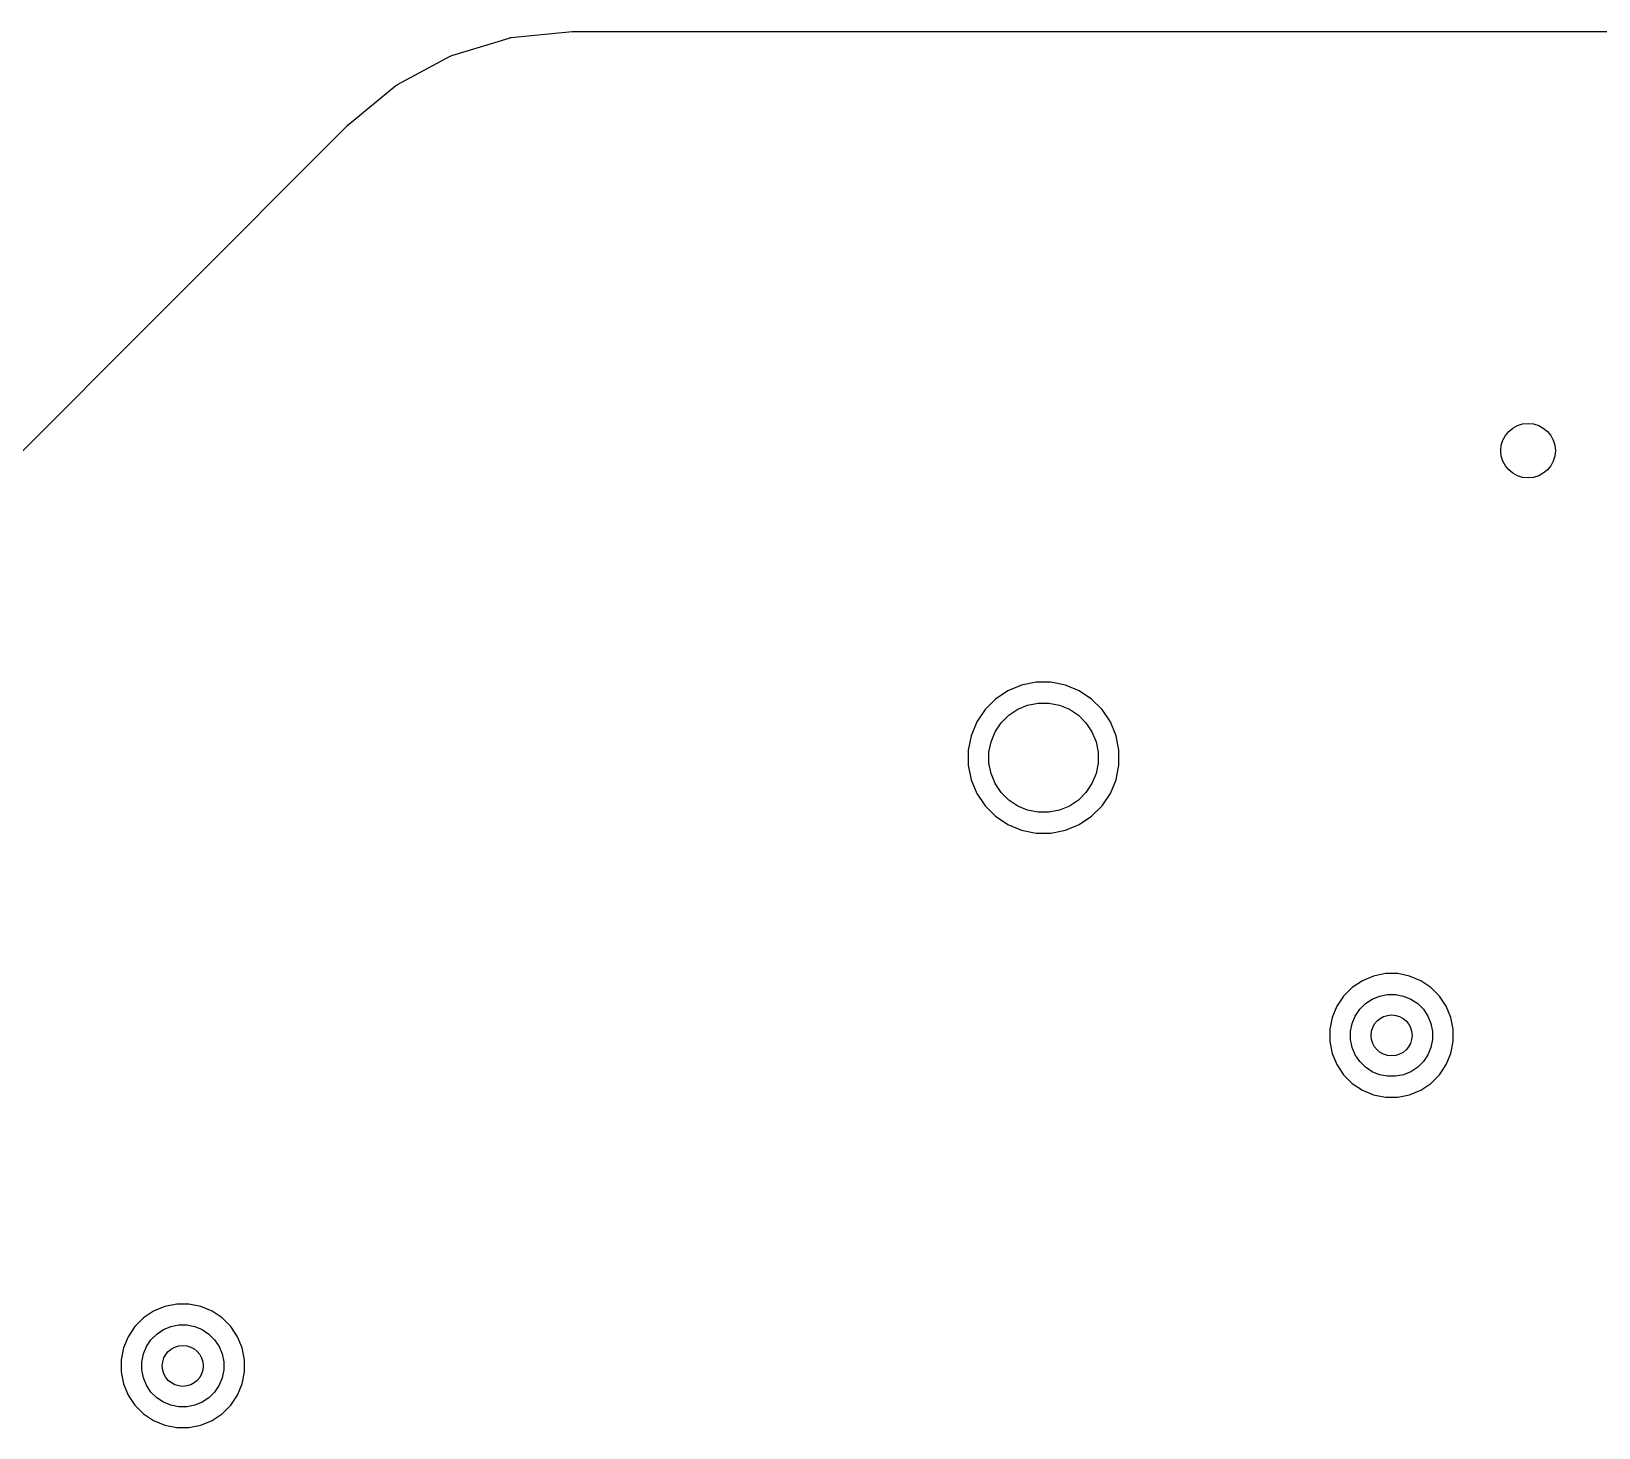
# Model space of a CAD drawing. Extents: x 0.48 to 2.43, y -7.79 to -4.85.
# Drawn here: x 0.9462 to 1.3983, y -5.2523 to -4.8495 of the extents above; entities that cross this region are included whole.
import ezdxf

# ---------------------------------------------------------------- set-up
doc = ezdxf.new("R2010")
doc.units = 0
doc.header["$MEASUREMENT"] = 0
doc.layers.add('BLACK', color=7, linetype='CONTINUOUS')

msp = doc.modelspace()

# ---------------------------------------------------------------- linework, layer by layer
at = {"layer": 'BLACK', "linetype": 'CONTINUOUS'}
for p, q in [((1.08432, -4.85136), (1.08459, -4.85131)), ((1.08459, -4.85131), (1.10223, -4.84952)), ((1.10223, -4.84952), (1.10227, -4.84952)), ((1.10227, -4.84952), (1.1024, -4.84952)), ((1.1024, -4.84952), (1.10253, -4.8495)), ((1.10253, -4.8495), (1.81054, -4.8495)), ((1.06752, -4.85647), (1.08401, -4.85143)), ((1.08401, -4.85143), (1.08405, -4.85141)), ((1.08401, -4.85143), (1.08401, -4.85143)), ((1.08401, -4.85143), (1.08401, -4.85143)), ((1.08405, -4.85141), (1.08432, -4.85136)), ((1.05177, -4.86485), (1.06698, -4.8567)), ((1.06698, -4.8567), (1.06701, -4.85668)), ((1.06701, -4.85668), (1.06727, -4.85657)), ((1.06727, -4.85657), (1.06752, -4.85647)), ((1.05155, -4.865), (1.05177, -4.86485)), ((1.03758, -4.87643), (1.05129, -4.86517)), ((1.05129, -4.86517), (1.05132, -4.86515)), ((1.05132, -4.86515), (1.05155, -4.865)), ((0.934179, -4.98008), (1.03736, -4.87663)), ((1.03736, -4.87663), (1.03739, -4.8766)), ((1.03739, -4.8766), (1.03749, -4.87652)), ((1.03749, -4.87652), (1.03758, -4.87643)), ((1.22789, -5.03978), (1.22433, -5.04216)), ((1.23185, -5.03814), (1.22789, -5.03978)), ((1.23605, -5.03731), (1.23185, -5.03814)), ((1.24033, -5.03731), (1.23605, -5.03731)), ((1.24453, -5.03814), (1.24033, -5.03731)), ((1.24849, -5.03978), (1.24453, -5.03814)), ((1.25205, -5.04216), (1.24849, -5.03978)), ((1.2213, -5.04519), (1.21892, -5.04875)), ((1.22433, -5.04216), (1.2213, -5.04519)), ((1.22815, -5.04682), (1.23073, -5.0451)), ((1.23073, -5.0451), (1.2336, -5.04391)), ((1.2336, -5.04391), (1.23664, -5.04331)), ((1.23664, -5.04331), (1.23974, -5.04331)), ((1.23974, -5.04331), (1.24278, -5.04391)), ((1.24278, -5.04391), (1.24565, -5.0451)), ((1.24565, -5.0451), (1.24823, -5.04682)), ((1.25508, -5.04519), (1.25205, -5.04216)), ((1.25746, -5.04875), (1.25508, -5.04519)), ((1.21892, -5.04875), (1.21728, -5.05271)), ((1.22423, -5.0516), (1.22596, -5.04902)), ((1.22596, -5.04902), (1.22815, -5.04682)), ((1.24823, -5.04682), (1.25042, -5.04902)), ((1.25042, -5.04902), (1.25214, -5.0516)), ((1.2591, -5.05271), (1.25746, -5.04875)), ((1.21728, -5.05271), (1.21644, -5.05691)), ((1.22244, -5.0575), (1.22305, -5.05446)), ((1.22305, -5.05446), (1.22423, -5.0516)), ((1.25214, -5.0516), (1.25333, -5.05446)), ((1.25333, -5.05446), (1.25394, -5.0575)), ((1.25994, -5.05691), (1.2591, -5.05271)), ((1.21644, -5.05691), (1.21644, -5.0612)), ((1.22244, -5.06061), (1.22244, -5.0575)), ((1.25394, -5.0575), (1.25394, -5.06061)), ((1.25994, -5.0612), (1.25994, -5.05691)), ((1.21644, -5.0612), (1.21728, -5.0654)), ((1.22305, -5.06365), (1.22244, -5.06061)), ((1.22423, -5.06651), (1.22305, -5.06365)), ((1.25333, -5.06365), (1.25214, -5.06651)), ((1.25394, -5.06061), (1.25333, -5.06365)), ((1.2591, -5.0654), (1.25994, -5.0612)), ((1.21728, -5.0654), (1.21892, -5.06936)), ((1.22596, -5.06909), (1.22423, -5.06651)), ((1.25214, -5.06651), (1.25042, -5.06909)), ((1.25746, -5.06936), (1.2591, -5.0654)), ((1.21892, -5.06936), (1.2213, -5.07292)), ((1.22815, -5.07129), (1.22596, -5.06909)), ((1.23073, -5.07301), (1.22815, -5.07129)), ((1.24823, -5.07129), (1.24565, -5.07301)), ((1.25042, -5.06909), (1.24823, -5.07129)), ((1.25508, -5.07292), (1.25746, -5.06936)), ((1.2213, -5.07292), (1.22433, -5.07595)), ((1.22433, -5.07595), (1.22789, -5.07833)), ((1.2336, -5.0742), (1.23073, -5.07301)), ((1.23664, -5.0748), (1.2336, -5.0742)), ((1.23974, -5.0748), (1.23664, -5.0748)), ((1.24278, -5.0742), (1.23974, -5.0748)), ((1.24565, -5.07301), (1.24278, -5.0742)), ((1.24849, -5.07833), (1.25205, -5.07595)), ((1.25205, -5.07595), (1.25508, -5.07292)), ((1.22789, -5.07833), (1.23185, -5.07997)), ((1.23185, -5.07997), (1.23605, -5.0808)), ((1.23605, -5.0808), (1.24033, -5.0808)), ((1.24033, -5.0808), (1.24453, -5.07997)), ((1.24453, -5.07997), (1.24849, -5.07833)), ((1.33339, -5.12205), (1.33015, -5.12339)), ((1.33683, -5.12136), (1.33339, -5.12205)), ((1.34034, -5.12136), (1.33683, -5.12136)), ((1.34378, -5.12205), (1.34034, -5.12136)), ((1.34702, -5.12339), (1.34378, -5.12205)), ((1.32723, -5.12534), (1.32475, -5.12782)), ((1.33015, -5.12339), (1.32723, -5.12534)), ((1.34994, -5.12534), (1.34702, -5.12339)), ((1.35242, -5.12782), (1.34994, -5.12534)), ((1.3228, -5.13074), (1.32146, -5.13398)), ((1.32475, -5.12782), (1.3228, -5.13074)), ((1.32812, -5.13358), (1.32941, -5.13164)), ((1.32941, -5.13164), (1.33105, -5.13)), ((1.33105, -5.13), (1.33299, -5.12871)), ((1.33299, -5.12871), (1.33514, -5.12782)), ((1.33514, -5.12782), (1.33742, -5.12736)), ((1.33742, -5.12736), (1.33975, -5.12736)), ((1.33975, -5.12736), (1.34203, -5.12782)), ((1.34203, -5.12782), (1.34418, -5.12871)), ((1.34418, -5.12871), (1.34611, -5.13)), ((1.34611, -5.13), (1.34776, -5.13164)), ((1.34776, -5.13164), (1.34905, -5.13358)), ((1.35437, -5.13074), (1.35242, -5.12782)), ((1.35571, -5.13398), (1.35437, -5.13074)), ((1.32146, -5.13398), (1.32077, -5.13742)), ((1.32677, -5.13801), (1.32723, -5.13573)), ((1.32723, -5.13573), (1.32812, -5.13358)), ((1.34905, -5.13358), (1.34994, -5.13573)), ((1.34994, -5.13573), (1.35039, -5.13801)), ((1.35639, -5.13742), (1.35571, -5.13398)), ((1.32077, -5.13742), (1.32077, -5.14093)), ((1.32677, -5.14034), (1.32677, -5.13801)), ((1.32723, -5.14262), (1.32677, -5.14034)), ((1.35039, -5.14034), (1.34994, -5.14262)), ((1.35039, -5.13801), (1.35039, -5.14034)), ((1.35639, -5.14093), (1.35639, -5.13742)), ((1.32077, -5.14093), (1.32146, -5.14437)), ((1.32146, -5.14437), (1.3228, -5.14761)), ((1.32812, -5.14477), (1.32723, -5.14262)), ((1.32941, -5.1467), (1.32812, -5.14477)), ((1.34905, -5.14477), (1.34776, -5.1467)), ((1.34994, -5.14262), (1.34905, -5.14477)), ((1.35437, -5.14761), (1.35571, -5.14437)), ((1.35571, -5.14437), (1.35639, -5.14093)), ((1.3228, -5.14761), (1.32475, -5.15053)), ((1.33105, -5.14835), (1.32941, -5.1467)), ((1.33299, -5.14964), (1.33105, -5.14835)), ((1.33514, -5.15053), (1.33299, -5.14964)), ((1.34418, -5.14964), (1.34203, -5.15053)), ((1.34611, -5.14835), (1.34418, -5.14964)), ((1.34776, -5.1467), (1.34611, -5.14835)), ((1.35242, -5.15053), (1.35314, -5.14944)), ((1.35314, -5.14944), (1.35437, -5.14761)), ((1.35314, -5.14944), (1.35314, -5.14944)), ((1.32475, -5.15053), (1.32723, -5.15301)), ((1.32723, -5.15301), (1.33015, -5.15496)), ((1.33742, -5.15098), (1.33514, -5.15053)), ((1.33975, -5.15098), (1.33742, -5.15098)), ((1.34203, -5.15053), (1.33975, -5.15098)), ((1.34702, -5.15496), (1.34994, -5.15301)), ((1.34994, -5.15301), (1.35242, -5.15053)), ((1.33015, -5.15496), (1.33339, -5.1563)), ((1.33339, -5.1563), (1.33683, -5.15698)), ((1.33683, -5.15698), (1.34034, -5.15698)), ((1.34034, -5.15698), (1.34378, -5.1563)), ((1.34378, -5.1563), (1.34702, -5.15496)), ((0.984685, -5.2174), (0.981443, -5.21875)), ((0.988126, -5.21672), (0.984685, -5.2174)), ((0.991634, -5.21672), (0.988126, -5.21672)), ((0.995075, -5.2174), (0.991634, -5.21672)), ((0.998317, -5.21875), (0.995075, -5.2174)), ((0.978526, -5.22069), (0.976045, -5.22318)), ((0.981443, -5.21875), (0.978526, -5.22069)), ((1.00123, -5.22069), (0.998317, -5.21875)), ((1.00371, -5.22318), (1.00123, -5.22069)), ((0.974096, -5.22609), (0.972753, -5.22933)), ((0.976045, -5.22318), (0.974096, -5.22609)), ((0.980706, -5.227), (0.982351, -5.22536)), ((0.982351, -5.22536), (0.984285, -5.22406)), ((0.984285, -5.22406), (0.986435, -5.22317)), ((0.986435, -5.22317), (0.988717, -5.22272)), ((0.988717, -5.22272), (0.991043, -5.22272)), ((0.991043, -5.22272), (0.993325, -5.22317)), ((0.993325, -5.22317), (0.995474, -5.22406)), ((0.995474, -5.22406), (0.997409, -5.22536)), ((0.997409, -5.22536), (0.999054, -5.227)), ((1.00566, -5.22609), (1.00371, -5.22318)), ((1.00701, -5.22933), (1.00566, -5.22609)), ((0.972753, -5.22933), (0.972069, -5.23278)), ((0.978069, -5.23337), (0.978523, -5.23108)), ((0.978523, -5.23108), (0.979413, -5.22894)), ((0.979413, -5.22894), (0.980706, -5.227)), ((0.999054, -5.227), (1.00035, -5.22894)), ((1.00035, -5.22894), (1.00124, -5.23108)), ((1.00124, -5.23108), (1.00169, -5.23337)), ((1.00769, -5.23278), (1.00701, -5.22933)), ((0.972069, -5.23278), (0.972069, -5.23628)), ((0.978069, -5.23569), (0.978069, -5.23337)), ((1.00169, -5.23337), (1.00169, -5.23569)), ((1.00769, -5.23628), (1.00769, -5.23278)), ((0.972069, -5.23628), (0.972753, -5.23972)), ((0.972753, -5.23972), (0.974096, -5.24297)), ((0.978523, -5.23797), (0.978069, -5.23569)), ((0.979413, -5.24012), (0.978523, -5.23797)), ((0.980706, -5.24206), (0.979413, -5.24012)), ((1.00035, -5.24012), (0.999054, -5.24206)), ((1.00124, -5.23797), (1.00035, -5.24012)), ((1.00169, -5.23569), (1.00124, -5.23797)), ((1.00566, -5.24297), (1.00701, -5.23972)), ((1.00701, -5.23972), (1.00769, -5.23628)), ((0.974096, -5.24297), (0.976045, -5.24588)), ((0.982351, -5.2437), (0.980706, -5.24206)), ((0.984285, -5.245), (0.982351, -5.2437)), ((0.997409, -5.2437), (0.995474, -5.245)), ((0.999054, -5.24206), (0.997409, -5.2437)), ((1.00371, -5.24588), (1.00566, -5.24297)), ((0.976045, -5.24588), (0.978526, -5.24836)), ((0.978526, -5.24836), (0.981443, -5.25031)), ((0.986435, -5.24589), (0.984285, -5.245)), ((0.988717, -5.24634), (0.986435, -5.24589)), ((0.991043, -5.24634), (0.988717, -5.24634)), ((0.993325, -5.24589), (0.991043, -5.24634)), ((0.995474, -5.245), (0.993325, -5.24589)), ((0.998317, -5.25031), (1.00123, -5.24836)), ((1.00123, -5.24836), (1.00371, -5.24588)), ((0.981443, -5.25031), (0.984685, -5.25166)), ((0.984685, -5.25166), (0.988126, -5.25234)), ((0.988126, -5.25234), (0.991634, -5.25234)), ((0.991634, -5.25234), (0.995075, -5.25166)), ((0.995075, -5.25166), (0.998317, -5.25031))]:
    msp.add_line(p, q, dxfattribs=at)
at = {"layer": 'BLACK'}
for centre, radius in [((1.37795, -4.97047), 0.007874), ((1.33858, -5.13917), 0.005906), ((0.98988, -5.23453), 0.005906)]:
    msp.add_circle(centre, radius, dxfattribs=at)

doc.saveas('drawing.dxf')
